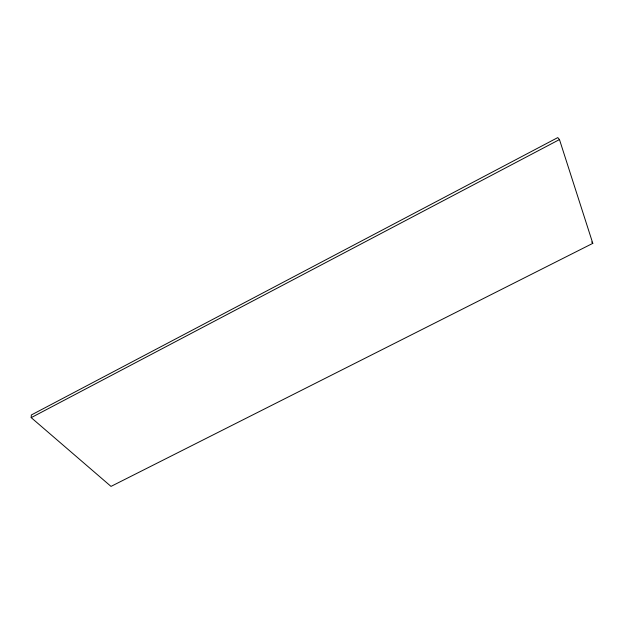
<?xml version="1.0" encoding="UTF-8"?>
<svg xmlns="http://www.w3.org/2000/svg" width="624" height="624" viewBox="0 0 624 624"><rect width="100%" height="100%" fill="white"/><g stroke="black" fill="none" stroke-linecap="round" stroke-linejoin="round"><path stroke-width="0.94" d="M31.2 417.635L31.317 414.991L557.77 137.6L559.471 139.565L592.8 243.352L111.01 486.4L31.2 417.635L559.471 139.565M591.716 241.964L592.8 243.352"/></g></svg>
